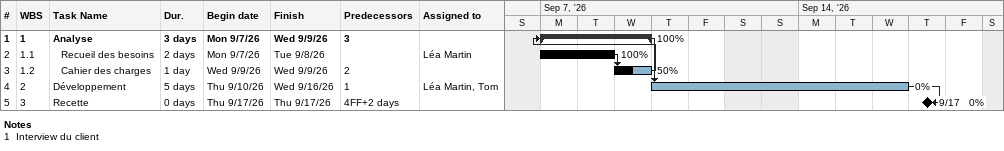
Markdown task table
| ID | WBS | Task | Duration | Start | Finish | Predecessors | Resources | % complete |
|---|---|---|---|---|---|---|---|---|
| 1 | 1 | **Analyse** | 3d | 2026-09-07 | 2026-09-09 | 3 |  | 100 |
| 2 | 1.1 | Recueil des besoins | 2d | 2026-09-07 | 2026-09-08 |  | Léa Martin | 100 |
| 3 | 1.2 | Cahier des charges | 1d | 2026-09-09 | 2026-09-09 | 2 |  | 50 |
| 4 | 2 | Développement | 5d | 2026-09-10 | 2026-09-16 | 1 | Léa Martin, Tom | 0 |
| 5 | 3 | Recette | 0d | 2026-09-17 | 2026-09-17 | 4FF+2d |  | 0 |

Notes
- 1: Interview du client
